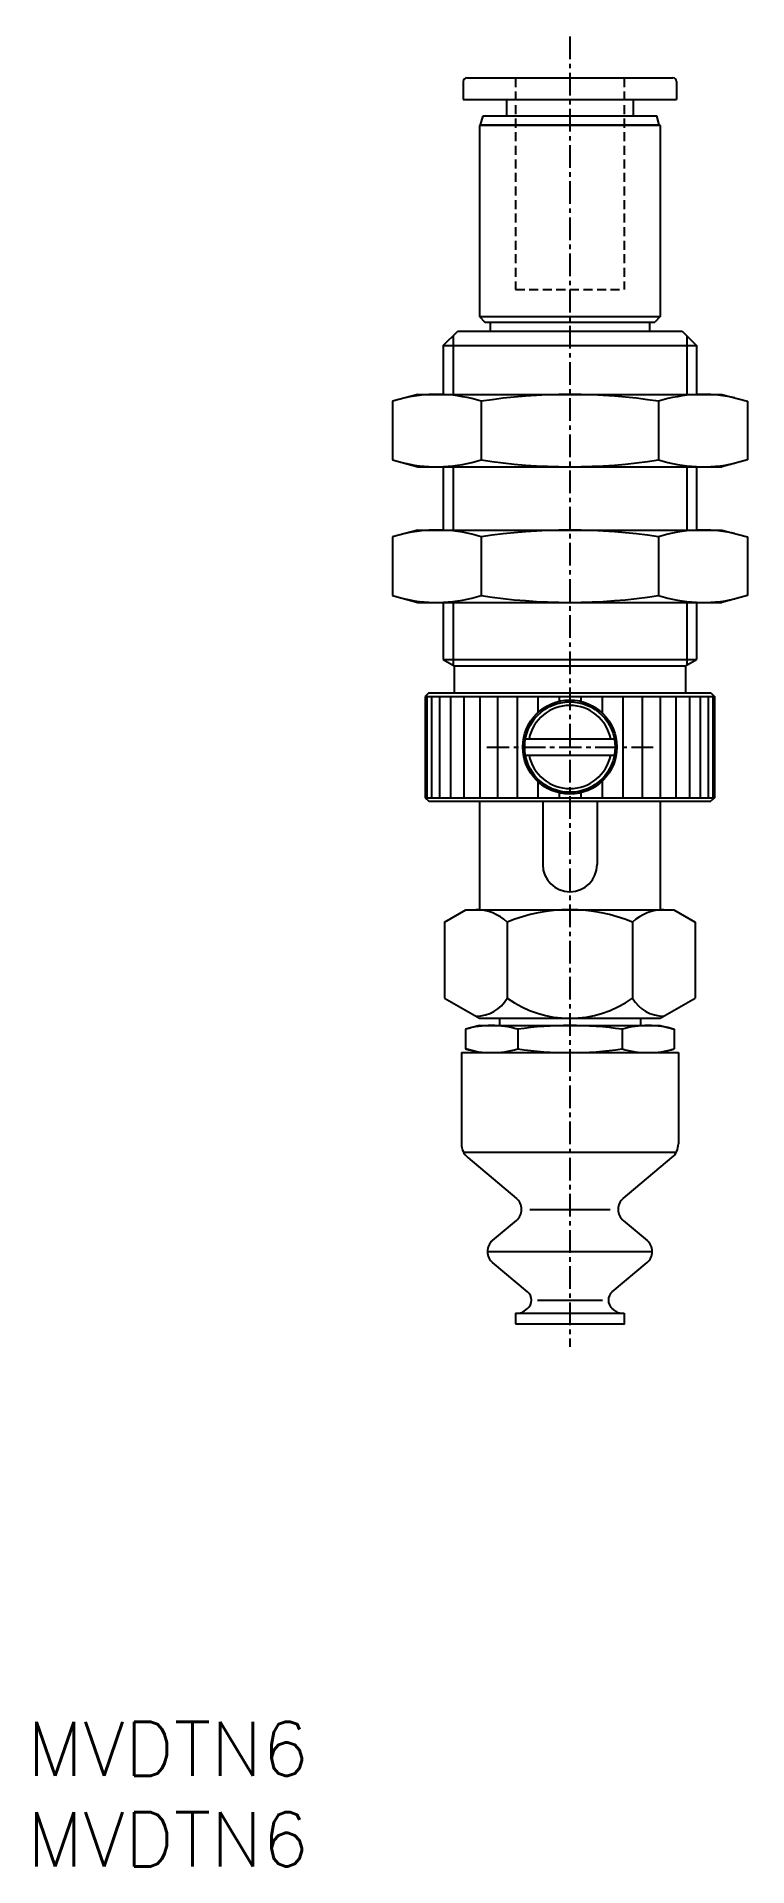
# Model space of a CAD drawing. Extents: x 1 to 40, y 0 to 101.
import ezdxf

# ---------------------------------------------------------------- set-up
doc = ezdxf.new("R2010")
doc.units = 0
doc.linetypes.add('CENTER', pattern=[2, 1.25, -0.25, 0.25, -0.25])
doc.linetypes.add('DASHED', pattern=[0.75, 0.5, -0.25])
doc.layers.get('0').update_dxf_attribs({"linetype": 'CONTINUOUS'})
doc.layers.add('CENTER', color=1, linetype='CENTER')
doc.styles.get("Standard").update_dxf_attribs({"font": 'txt.shx'})

# ---------------------------------------------------------------- blocks, each defined once
blk = doc.blocks.new('*U8')
at = {"color": 7, "linetype": 'CONTINUOUS'}
blk.add_text('MVDTN6', height=3, dxfattribs=at).set_placement((0, 0))
blk = doc.blocks.new('*U9')
at = {"color": 7, "linetype": 'CONTINUOUS'}
blk.add_text('MVDTN6', height=3, dxfattribs=at).set_placement((0, 5))

msp = doc.modelspace()

# ---------------------------------------------------------------- linework, layer by layer
at = {"color": 7, "linetype": 'CONTINUOUS'}
for p, q in [((24.10001, 98.700002), (24.10001, 97.700005)), ((24.30001, 98.900002), (35.70001, 98.900002)), ((35.90001, 98.700002), (35.90001, 97.700005)), ((24.10001, 97.700005), (35.90001, 97.700005)), ((26.5, 97.700005), (26.5, 96.800011)), ((33.5, 97.700005), (33.5, 96.800011)), ((25.06602, 96.299995), (25, 96.261879)), ((25, 96.261879), (25, 85.700005)), ((35, 96.261879), (25, 96.261879)), ((25.06602, 96.300003), (25.2, 96.800003)), ((25.06602, 96.300011), (34.93398, 96.300011)), ((25.2, 96.800011), (34.8, 96.800011)), ((34.93398, 96.299995), (34.80001, 96.799995)), ((34.93396, 96.300011), (35.00001, 96.261879)), ((35, 96.261879), (35, 85.700005)), ((24.99998, 85.700016), (25.3, 85.400002)), ((25, 85.700005), (35, 85.700005)), ((25.3, 85.400002), (34.7, 85.400002)), ((25.60001, 85.400002), (25.60001, 84.900002)), ((34.40001, 85.400002), (34.40001, 84.900002)), ((35, 85.699997), (34.7, 85.39999)), ((22.99998, 84.100018), (23.79998, 84.900024)), ((23, 84.099998), (23, 81.400002)), ((23, 84.099995), (37, 84.099995)), ((23.5415, 84.641502), (23.5415, 81.400002)), ((23.8, 84.900002), (36.2, 84.900002)), ((36.2, 84.899998), (37, 84.100002)), ((36.45851, 84.641502), (36.45851, 81.400002)), ((37, 84.099998), (37, 81.400002)), ((20.18504, 81.020866), (20.18504, 77.779137)), ((21.60001, 81.399994), (20.18505, 81.020855)), ((21.60001, 81.400002), (38.40001, 81.400002)), ((25.09253, 81.020866), (25.09253, 77.779137)), ((34.90749, 81.020866), (34.90749, 77.779137)), ((38.4, 81.399998), (39.81496, 81.020863)), ((39.81496, 81.020866), (39.81496, 77.779137)), ((20.18504, 77.779133), (21.6, 77.399994)), ((21.60001, 77.400002), (38.40001, 77.400002)), ((23, 77.400002), (23, 73.900002)), ((23.5415, 77.400002), (23.5415, 73.900002)), ((36.45851, 77.400002), (36.45851, 73.900002)), ((37, 77.400002), (37, 73.900002)), ((39.81496, 77.77914), (38.4, 77.400002)), ((21.6, 73.89999), (20.18504, 73.520851)), ((21.60001, 73.900002), (38.40001, 73.900002)), ((38.4, 73.900005), (39.81495, 73.52087)), ((20.18504, 73.520866), (20.18504, 70.279137)), ((25.09253, 73.520866), (25.09253, 70.279137)), ((34.90749, 73.520866), (34.90749, 70.279137)), ((39.81496, 73.520866), (39.81496, 70.279137)), ((20.18503, 70.27914), (21.59999, 69.900002)), ((21.60001, 69.900002), (38.40001, 69.900002)), ((23, 69.900002), (23, 66.746414)), ((23.5415, 69.900002), (23.5415, 66.433777)), ((36.45851, 69.900002), (36.45851, 66.433777)), ((37, 69.900002), (37, 66.746414)), ((39.81496, 70.279137), (38.4, 69.899998)), ((22.99999, 66.746414), (23.60001, 66.399994)), ((23, 66.746414), (37, 66.746414)), ((23.60001, 66.400002), (23.60001, 64.900002)), ((23.60001, 66.400002), (36.40001, 66.400002)), ((36.4, 66.399986), (37.00001, 66.746399)), ((36.40001, 66.400002), (36.40001, 64.900002)), ((22.20001, 64.899998), (22, 64.699989)), ((22.2, 64.900002), (37.8, 64.900002)), ((37.8, 64.899998), (38, 64.700001)), ((22, 64.700005), (38, 64.700005)), ((22, 64.700005), (22, 59.099997)), ((22.08936, 64.700005), (22.08936, 59.099997)), ((22.35542, 64.700005), (22.35542, 59.099997)), ((22.79225, 64.700005), (22.79225, 59.099997)), ((23.39009, 64.700005), (23.39009, 59.099997)), ((24.13559, 64.700005), (24.13559, 59.099997)), ((25.01208, 64.700005), (25.01208, 59.099997)), ((26, 64.700005), (26, 59.099997)), ((27.07727, 64.700005), (27.07727, 59.099997)), ((28.21983, 64.700005), (28.21983, 63.794998)), ((29.40216, 64.700005), (29.40216, 64.430336)), ((30.59785, 64.700005), (30.59785, 64.430336)), ((31.78017, 64.700005), (31.78017, 63.794998)), ((32.92273, 64.700005), (32.92273, 59.099997)), ((34, 64.700005), (34, 59.099997)), ((34.98793, 64.700005), (34.98793, 59.099997)), ((35.86443, 64.700005), (35.86443, 59.099997)), ((36.60991, 64.700005), (36.60991, 59.099997)), ((37.20775, 64.700005), (37.20775, 59.099997)), ((37.64458, 64.700005), (37.64458, 59.099997)), ((37.91066, 64.700005), (37.91066, 59.099997)), ((38, 64.700005), (38, 59.099997)), ((27.54083, 62.349998), (32.45917, 62.349998)), ((27.54083, 61.450003), (32.45917, 61.450003)), ((28.21983, 60.005003), (28.21983, 59.099997)), ((31.78017, 60.005003), (31.78017, 59.099997)), ((22, 59.099997), (38, 59.099997)), ((22, 59.099997), (22.2, 58.900002)), ((22.2, 58.9), (37.8, 58.9)), ((25, 58.9), (25, 52.9)), ((28.5, 58.9), (28.5, 55.4)), ((29.40216, 59.369665), (29.40216, 59.099997)), ((30.59785, 59.369665), (30.59785, 59.099997)), ((31.5, 58.9), (31.5, 55.4)), ((35, 58.9), (35, 52.9)), ((38, 59.099997), (37.8, 58.89999)), ((23.0718, 52.219759), (24.25, 52.899996)), ((24.25, 52.9), (35.75, 52.9)), ((35.75, 52.899998), (36.92821, 52.219761)), ((23.07179, 52.219763), (23.07179, 48.01325)), ((26.5359, 52.219763), (26.5359, 48.01325)), ((33.4641, 52.219763), (33.4641, 48.01325)), ((36.92821, 52.219763), (36.92821, 48.01325)), ((23.0718, 48.013248), (25.00001, 46.899998)), ((35, 46.899998), (36.9282, 48.013248)), ((25.00001, 46.9), (34.99999, 46.900003)), ((26.10001, 46.9), (26.10001, 46.5)), ((33.89999, 46.9), (33.89999, 46.5)), ((24.22649, 46.29274), (24.22649, 45.20726)), ((25, 46.499994), (24.2265, 46.292736)), ((25, 46.5), (35, 46.5)), ((27.11325, 46.29274), (27.11325, 45.20726)), ((32.88675, 46.29274), (32.88675, 45.20726)), ((34.99998, 46.500006), (35.77347, 46.292747)), ((35.7735, 46.29274), (35.7735, 45.20726)), ((24, 45), (36, 45)), ((24, 45), (24, 39.966309)), ((24.99998, 45.000004), (24.22649, 45.207261)), ((35, 44.999996), (35.77349, 45.207253)), ((36, 45), (36, 39.966309)), ((24.11539, 39.5), (35.88463, 39.5)), ((24.35721, 39.20027), (27.04698, 36.943285)), ((32.95302, 36.943288), (35.64279, 39.200269)), ((25.61284, 34.514222), (27.04698, 35.71761)), ((27.77733, 36.330452), (32.22269, 36.330452)), ((32.95303, 35.717623), (34.26965, 34.612841)), ((25.44458, 34), (34.55542, 34)), ((27.65698, 31.770533), (25.73035, 33.387164)), ((32.34302, 31.770526), (34.26965, 33.387161)), ((27, 30.600002), (33, 30.600002)), ((27, 30.600002), (27, 30)), ((27.49694, 30.716976), (27.65698, 30.851269)), ((28.20474, 31.310902), (31.79526, 31.310902)), ((32.50307, 30.716983), (32.34302, 30.851276)), ((33, 30.600002), (33, 30)), ((27, 30), (33, 30))]:
    msp.add_line(p, q, dxfattribs=at)
at = {"color": 3, "linetype": 'DASHED'}
for p, q in [((27, 98.900002), (27, 87.200005)), ((33, 98.900002), (33, 87.200005)), ((27, 87.200005), (33, 87.200005))]:
    msp.add_line(p, q, dxfattribs=at)
at = {"color": 7, "linetype": 'CONTINUOUS'}
for radius in [2.6, 2.5]:
    msp.add_circle((30, 61.9), radius, dxfattribs=at)
for centre, radius, start, end in [((24.30001, 98.700002), 0.2, 90, 180), ((35.70001, 98.700002), 0.2, 0, 90), ((22.63879, 73.270233), 8.129772, 72.432975, 102.43233), ((30, 49.449614), 31.950384, 81.164565, 98.835426), ((37.36122, 73.270233), 8.129772, 77.567111, 107.56703), ((22.63879, 85.529778), 8.129772, 257.56714, 287.56703), ((30, 109.3504), 31.950384, 261.16457, 278.83543), ((37.36122, 85.529778), 8.129772, 252.43297, 282.43221), ((22.63879, 65.770233), 8.129772, 72.432975, 102.43233), ((30, 41.949614), 31.950384, 81.164565, 98.835426), ((37.36122, 65.770233), 8.129772, 77.567111, 107.56703), ((22.63879, 78.029778), 8.129772, 257.56714, 287.56703), ((30, 101.8504), 31.950384, 261.16457, 278.83543), ((37.36122, 78.029778), 8.129772, 252.43297, 282.43221), ((30, 61.9), 2.3, 11.282796, 168.7172), ((30, 61.9), 2.3, 191.28284, 348.71716), ((30, 55.4), 1.5, 180, 0), ((24.80385, 50.354765), 2.545235, 47.116718, 90), ((30, 43.739416), 9.160586, 67.780688, 112.21931), ((35.19615, 50.354765), 2.545235, 90, 132.88328), ((24.80385, 49.01325), 2, 270, 330), ((30, 52.846258), 5.946256, 234.3686, 305.6314), ((35.19615, 49.01325), 2, 210, 270), ((25.66986, 41.370453), 5.12955, 73.657133, 106.34286), ((30, 26.292747), 20.207254, 81.786796, 98.21321), ((34.33012, 41.370453), 5.12955, 73.657133, 106.34286), ((25.66986, 50.129555), 5.12955, 253.65714, 286.34287), ((30, 65.207256), 20.207254, 261.78679, 278.2132), ((34.33012, 50.129555), 5.12955, 253.65714, 286.34287), ((25, 39.966309), 1, 180, 230.00001), ((35, 39.966309), 1, 309.99999, 0), ((26.53275, 36.330452), 0.8, 310, 49.999997), ((33.46725, 36.330452), 0.8, 130, 230), ((26.24458, 34), 0.8, 130.00002, 230.00002), ((33.75542, 34), 0.8, 310, 49.999984), ((27.27132, 31.310902), 0.6, 310, 50), ((32.7287, 31.310902), 0.6, 130, 230), ((27.17554, 31.100002), 0.5, 270, 309.99999), ((32.82446, 31.100002), 0.5, 230, 270)]:
    msp.add_arc(centre, radius, start, end, dxfattribs=at)
msp.add_point((33, 30), dxfattribs=at)
at = {"layer": 'CENTER', "color": 1, "linetype": 'CENTER'}
for p, q in [((30, 101.18741), (30, 28.729187)), ((25.40001, 61.9), (34.60001, 61.9))]:
    msp.add_line(p, q, dxfattribs=at)

# ---------------------------------------------------------------- block references
at = {"color": 7, "linetype": 'CONTINUOUS'}
for name in ['*U9', '*U8']:
    msp.add_blockref(name, (0, 0), dxfattribs=at)

doc.saveas('drawing.dxf')
